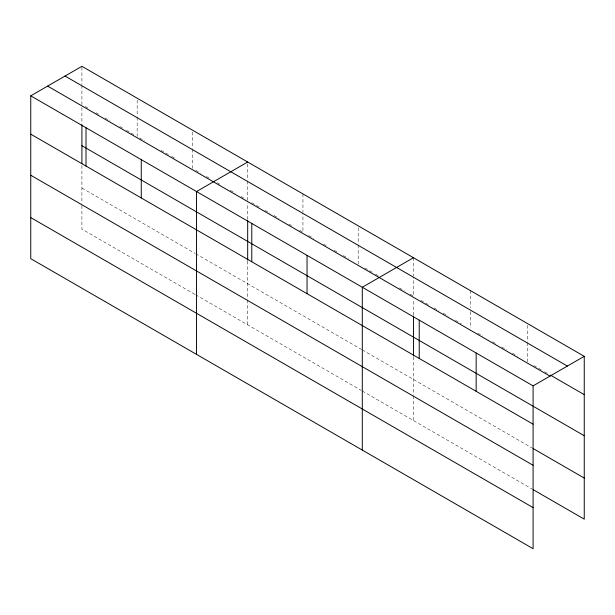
<?xml version="1.0" encoding="UTF-8"?>
<svg xmlns="http://www.w3.org/2000/svg" width="615" height="615" viewBox="0 0 615 615"><rect width="100%" height="100%" fill="white"/><g stroke="black" fill="none" stroke-linecap="round" stroke-linejoin="round"><path stroke-width="0.46" stroke-dasharray="3.08 2.31" d="M247.684 219.44L247.684 203.188M413.457 315.141L413.457 298.898M85.208 106.526L88.506 108.424M95.932 112.714L99.23 114.613M105.004 117.949L109.947 120.809M119.848 126.521L123.146 128.427M126.444 130.326L133.87 134.616M139.643 137.952L144.587 140.804M161.084 150.329L168.51 154.611M171.808 156.518L175.106 158.424M195.724 170.324L200.675 173.184M206.448 176.52L209.746 178.419M217.164 182.709L220.462 184.615M230.364 190.327L235.307 193.179M241.08 196.516L244.386 198.422M251.804 202.704L259.23 206.994M265.004 210.322L269.947 213.182M274.075 215.565L279.018 218.417M288.919 224.137L292.217 226.036M299.643 230.325L302.941 232.232L302.941 213.074M308.715 235.56L313.658 238.42M323.559 244.132L326.857 246.038M334.276 250.32L337.581 252.227M343.355 255.563L348.298 258.415M364.795 267.94L372.213 272.222M375.519 274.129L378.817 276.035M399.435 287.935L404.386 290.795M410.151 294.131L413.457 296.03L413.457 276.881M420.883 300.32L428.309 304.61M434.082 307.946L439.033 310.798M443.161 313.181L448.104 316.041M455.53 320.33L461.312 323.659M477.809 333.192L482.76 336.051M492.661 341.763L495.967 343.67M501.74 347.006L506.691 349.866M512.464 353.195L517.415 356.054M533.92 365.587L541.346 369.869M544.644 371.775L547.942 373.682M81.91 188.044L194.901 253.28M195.724 253.749L361.497 349.458M362.32 349.935L532.267 448.058M194.901 294.37L81.91 229.134L81.91 204.288M195.724 294.839L361.497 390.548M362.32 391.025L532.267 489.148M527.316 325.381L527.316 341.656M527.316 342.617L527.316 361.774M470.383 290.595L470.383 307.831M470.383 311.667L470.383 327.949M413.457 257.723L413.457 275.92M413.457 356.877L413.457 394.745M413.457 395.706L413.457 420.545M358.199 227.735L358.199 244.017M358.199 244.978L358.199 264.127M302.941 193.917L302.941 212.114M247.684 163.928L247.684 180.21M247.684 181.171L247.684 200.329M247.684 261.175L247.684 299.036M247.684 299.997L247.684 324.843M192.426 132.025L192.426 148.307M192.426 149.268L192.426 168.425M137.168 100.122L137.168 116.404M137.168 117.365L137.168 136.522M81.91 67.266L81.91 84.501M81.91 85.462L81.91 104.619M81.91 107.487L81.91 123.73M81.91 165.466L81.91 203.334"/><path stroke-width="0.92" d="M247.684 220.393L247.684 260.23M413.457 316.102L413.457 355.939M533.09 465.271L533.09 385.866L30.75 95.84L30.75 258.669L533.09 548.695L533.09 465.271L30.75 175.244M533.097 489.625L584.25 519.16L584.25 356.331L81.91 66.305L30.75 95.84M247.684 162.014L196.523 191.549L196.523 354.378M413.457 257.723L362.296 287.259L362.296 450.088M533.09 385.866L584.25 356.331M65.029 76.052L567.368 366.079M550.417 375.112L584.25 394.638M47.632 86.1L549.971 376.119M81.91 145.709L584.25 435.735M30.75 134.155L533.09 424.181M533.097 448.535L584.25 478.07M30.75 217.579L533.09 507.606M476.156 352.995L476.156 391.309M419.23 320.131L419.23 358.437M307.039 255.356L307.039 293.67M251.781 223.453L251.781 261.767M141.266 159.646L141.266 197.961M86.008 127.743L86.008 166.058M81.91 124.684L81.91 163.582"/></g></svg>
